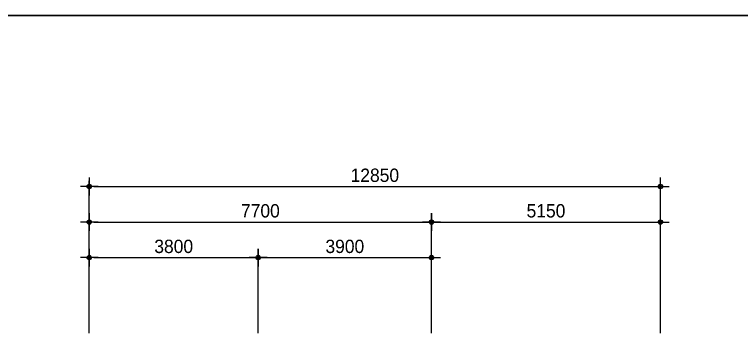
# Model space of a CAD drawing. Header units: millimetres. Extents: x 2237537 to 2823092, y 532110 to 734861.
# Drawn here: x 2369564 to 2385918, y 625641 to 632974 of the extents above; entities that cross this region are included whole.
import ezdxf

# ---------------------------------------------------------------- set-up
doc = ezdxf.new("R2010")
doc.units = ezdxf.units.MM
doc.header["$LTSCALE"] = 300
doc.header["$MEASUREMENT"] = 0
doc.layers.get('0').update_dxf_attribs({"lineweight": 0})
doc.layers.add('DIM', color=7, linetype='Continuous')
doc.layers.add('FORM', color=4, linetype='Continuous')
doc.styles.add('휴먼세엑스포', font='Dotum.ttf')
doc.dimstyles.new('CPDIM1', dxfattribs={"dimtxt": 3, "dimasz": 1, "dimexe": 1.25, "dimexo": 1, "dimgap": 1, "dimtad": 1, "dimdec": 0, "dimzin": 1, "dimdsep": 46, "dimtxsty": '휴먼세엑스포', "dimblk1": 'Z_DOT', "dimblk2": 'Z_DOT', "dimsah": 1, "dimcen": 2.5, "dimadec": 0, "dimazin": 0, "dimtfac": 1, "dimtdec": 0, "dimtix": 1, "dimtmove": 2, "dimatfit": 3, "dimldrblk": 'Z_DOT', "dimfxl": 1, "dimtolj": 1, "dimtzin": 1, "dimarcsym": 0})

# ---------------------------------------------------------------- blocks, each defined once
blk = doc.blocks.new('Z_DOT')
at = {"layer": 'DIM', "color": 7}
for p, q in [((0, -2), (0, 2)), ((-2, 0), (2, 0))]:
    blk.add_line(p, q, dxfattribs=at)
for radius in [0.5, 0.25]:
    blk.add_circle((0, 0), radius, dxfattribs=at)
blk = doc.blocks.new('*D210')
at = {"layer": 'DEFPOINTS', "color": 0}
for p in [(2378945, 628305), (2371245, 625705), (2378945, 625705)]:
    blk.add_point(p, dxfattribs=at)
at = {"layer": 'DIM', "color": 0, "lineweight": -2}
for p, q in [((2371245, 625805), (2371245, 628430)), ((2371345, 628305), (2378845, 628305)), ((2378945, 625805), (2378945, 628430))]:
    blk.add_line(p, q, dxfattribs=at)
at = {"layer": 'DIM', "color": 0, "lineweight": -2, "xscale": 100, "yscale": 100, "zscale": 100, "rotation": 180}
blk.add_blockref('Z_DOT', (2371245, 628305), dxfattribs=at)
at = {"layer": 'DIM', "color": 0, "lineweight": -2, "xscale": 100, "yscale": 100, "zscale": 100}
blk.add_blockref('Z_DOT', (2378945, 628305), dxfattribs=at)
at = {"layer": 'DIM', "color": 0, "insert": (2375095, 628556), "char_height": 300, "attachment_point": 5, "style": '휴먼세엑스포'}
blk.add_mtext('\\A1;7700', dxfattribs=at)
blk = doc.blocks.new('*D211')
at = {"layer": 'DEFPOINTS', "color": 0}
for p in [(2384095, 629105), (2371245, 625705), (2384095, 625705)]:
    blk.add_point(p, dxfattribs=at)
at = {"layer": 'DIM', "color": 0, "lineweight": -2}
for p, q in [((2371245, 625805), (2371245, 629230)), ((2384095, 625805), (2384095, 629230)), ((2371345, 629105), (2383995, 629105))]:
    blk.add_line(p, q, dxfattribs=at)
at = {"layer": 'DIM', "color": 0, "lineweight": -2, "xscale": 100, "yscale": 100, "zscale": 100, "rotation": 180}
blk.add_blockref('Z_DOT', (2371245, 629105), dxfattribs=at)
at = {"layer": 'DIM', "color": 0, "lineweight": -2, "xscale": 100, "yscale": 100, "zscale": 100}
blk.add_blockref('Z_DOT', (2384095, 629105), dxfattribs=at)
at = {"layer": 'DIM', "color": 0, "insert": (2377670, 629356), "char_height": 300, "attachment_point": 5, "style": '휴먼세엑스포'}
blk.add_mtext('\\A1;12850', dxfattribs=at)
blk = doc.blocks.new('*D214')
at = {"layer": 'DEFPOINTS', "color": 0}
for p in [(2384095, 628305), (2378945, 625705), (2384095, 625705)]:
    blk.add_point(p, dxfattribs=at)
at = {"layer": 'DIM', "color": 0, "lineweight": -2}
for p, q in [((2378945, 625805), (2378945, 628430)), ((2379045, 628305), (2383995, 628305)), ((2384095, 625805), (2384095, 628430))]:
    blk.add_line(p, q, dxfattribs=at)
at = {"layer": 'DIM', "color": 0, "lineweight": -2, "xscale": 100, "yscale": 100, "zscale": 100, "rotation": 180}
blk.add_blockref('Z_DOT', (2378945, 628305), dxfattribs=at)
at = {"layer": 'DIM', "color": 0, "lineweight": -2, "xscale": 100, "yscale": 100, "zscale": 100}
blk.add_blockref('Z_DOT', (2384095, 628305), dxfattribs=at)
at = {"layer": 'DIM', "color": 0, "insert": (2381520, 628556), "char_height": 300, "attachment_point": 5, "style": '휴먼세엑스포'}
blk.add_mtext('\\A1;5150', dxfattribs=at)
blk = doc.blocks.new('*D223')
at = {"layer": 'DEFPOINTS', "color": 0}
for p in [(2375045, 627505), (2371245, 625705), (2375045, 625705)]:
    blk.add_point(p, dxfattribs=at)
at = {"layer": 'DIM', "color": 0, "lineweight": -2}
for p, q in [((2371245, 625805), (2371245, 627630)), ((2371345, 627505), (2374945, 627505)), ((2375045, 625805), (2375045, 627630))]:
    blk.add_line(p, q, dxfattribs=at)
at = {"layer": 'DIM', "color": 0, "lineweight": -2, "xscale": 100, "yscale": 100, "zscale": 100, "rotation": 180}
blk.add_blockref('Z_DOT', (2371245, 627505), dxfattribs=at)
at = {"layer": 'DIM', "color": 0, "lineweight": -2, "xscale": 100, "yscale": 100, "zscale": 100}
blk.add_blockref('Z_DOT', (2375045, 627505), dxfattribs=at)
at = {"layer": 'DIM', "color": 0, "insert": (2373145, 627756), "char_height": 300, "attachment_point": 5, "style": '휴먼세엑스포'}
blk.add_mtext('\\A1;3800', dxfattribs=at)
blk = doc.blocks.new('*D224')
at = {"layer": 'DEFPOINTS', "color": 0}
for p in [(2378945, 627505), (2375045, 625705), (2378945, 625705)]:
    blk.add_point(p, dxfattribs=at)
at = {"layer": 'DIM', "color": 0, "lineweight": -2}
for p, q in [((2375045, 625805), (2375045, 627630)), ((2375145, 627505), (2378845, 627505)), ((2378945, 625805), (2378945, 627630))]:
    blk.add_line(p, q, dxfattribs=at)
at = {"layer": 'DIM', "color": 0, "lineweight": -2, "xscale": 100, "yscale": 100, "zscale": 100, "rotation": 180}
blk.add_blockref('Z_DOT', (2375045, 627505), dxfattribs=at)
at = {"layer": 'DIM', "color": 0, "lineweight": -2, "xscale": 100, "yscale": 100, "zscale": 100}
blk.add_blockref('Z_DOT', (2378945, 627505), dxfattribs=at)
at = {"layer": 'DIM', "color": 0, "insert": (2376995, 627756), "char_height": 300, "attachment_point": 5, "style": '휴먼세엑스포'}
blk.add_mtext('\\A1;3900', dxfattribs=at)
blk = doc.blocks.new('FORM')
at = {"layer": 'FORM', "const_width": 37.8}
blk.add_lwpolyline([(120245, 27347), (120245, 54452), (159038, 54452), (159038, 27347)], close=True, dxfattribs=at)

msp = doc.modelspace()

# ---------------------------------------------------------------- block references
msp.add_blockref('FORM', (2238928.4, 578502.8))

# ---------------------------------------------------------------- dimensions: what is measured, and where the dimension line sits
at = {"layer": 'DIM'}
for base, p1, p2, picture, middle in [((2384095.2, 629105.3), (2371245.2, 625705.3), (2384095.2, 625705.3), '*D211', (2377670.2, 629355.5)), ((2378945.2, 628305.3), (2371245.2, 625705.3), (2378945.2, 625705.3), '*D210', (2375095.2, 628555.5)), ((2384095.2, 628305.3), (2378945.2, 625705.3), (2384095.2, 625705.3), '*D214', (2381520.2, 628555.5)), ((2375045.2, 627505.3), (2371245.2, 625705.3), (2375045.2, 625705.3), '*D223', (2373145.2, 627755.5)), ((2378945.2, 627505.3), (2375045.2, 625705.3), (2378945.2, 625705.3), '*D224', (2376995.2, 627755.5))]:
    dim = msp.add_linear_dim(base=base, p1=p1, p2=p2, dimstyle='CPDIM1', override={"dimscale": 100}, dxfattribs=at)
    dim.commit()
    dim.dimension.update_dxf_attribs({"geometry": picture, "text_midpoint": middle})

doc.saveas('drawing.dxf')
